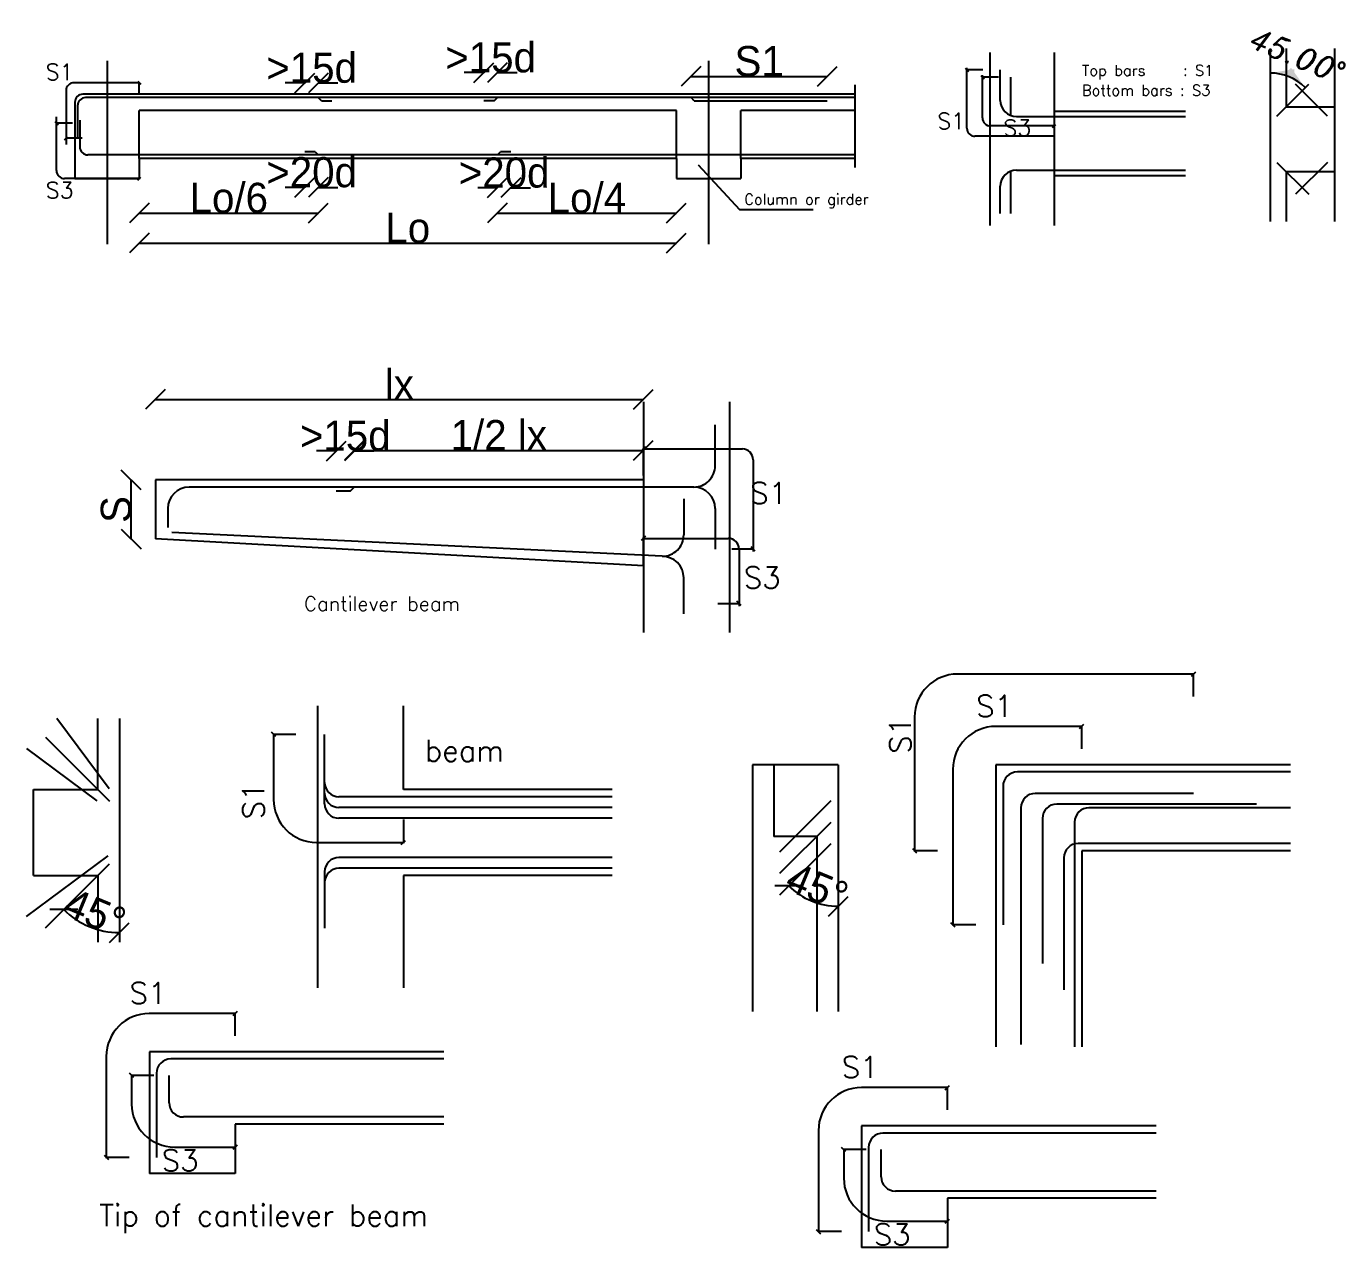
# Model space of a CAD drawing. Extents: x 166525 to 167198, y 178739 to 179747.
# Drawn here: x 166625.3 to 166636.24, y 179611.76 to 179621.9 of the extents above; entities that cross this region are included whole.
import ezdxf

# ---------------------------------------------------------------- set-up
doc = ezdxf.new("R2010")
doc.units = 0
doc.header["$MEASUREMENT"] = 0
doc.linetypes.add('AUSGEZOGEN', pattern=[0])
doc.linetypes.add('HIDDEN', pattern=[9.525, 6.35, -3.175])
doc.layers.get('0').update_dxf_attribs({"linetype": 'CONTINUOUS'})
doc.layers.get('DEFPOINTS').update_dxf_attribs({"linetype": 'CONTINUOUS'})
for name, color, linetype in [('1', 7, 'CONTINUOUS'), ('CL', 7, 'AUSGEZOGEN'), ('Steel', 2, 'CONTINUOUS'), ('TEXT', 7, 'CONTINUOUS')]:
    doc.layers.add(name, color=color, linetype=linetype)
doc.styles.add('ITALICC', font='italicc')
doc.styles.add('ROMANS', font='romans.shx')
doc.dimstyles.new('1', dxfattribs={"dimtxt": 0.18, "dimasz": 0, "dimexe": 0, "dimexo": 0, "dimgap": 0.1, "dimtad": 1, "dimlfac": 0.5, "dimzin": 0, "dimdsep": 46, "dimtxsty": 'ITALICC', "dimtsz": 0.1, "dimcen": 0, "dimse1": 1, "dimse2": 1, "dimclrd": 256, "dimclre": 256, "dimclrt": 6, "dimadec": 0, "dimazin": 0, "dimtfac": 5, "dimtix": 1, "dimtofl": 0, "dimtmove": 2, "dimatfit": 3, "dimfxl": 1, "dimtolj": 1, "dimtzin": 0, "dimarcsym": 0})
doc.dimstyles.new('mais 1-100 plan', dxfattribs={"dimtxt": 0.25, "dimasz": 0.1635, "dimexe": 0.18, "dimexo": 0.0625, "dimgap": 0, "dimtad": 1, "dimzin": 0, "dimdsep": 46, "dimtxsty": 'Standard', "dimblk": 'OBLIQUE', "dimcen": 0, "dimse1": 1, "dimse2": 1, "dimclrd": 8, "dimclrt": 4, "dimadec": 0, "dimazin": 0, "dimtfac": 1, "dimtix": 1, "dimtofl": 0, "dimtmove": 0, "dimatfit": 3, "dimldrblk": 'OBLIQUE', "dimfxl": 0.18, "dimtolj": 1, "dimtzin": 0, "dimarcsym": 0})

# ---------------------------------------------------------------- blocks, each defined once
blk = doc.blocks.new('_OBLIQUE')
at = {"color": 0, "linetype": 'ByBlock'}
blk.add_line((-0.5, -0.5), (0.5, 0.5), dxfattribs=at)
blk = doc.blocks.new('*D79')
at = {"color": 8, "linetype": 'Continuous', "lineweight": -2, "transparency": 16777216}
blk.add_line((166626.375, 179618.803), (166630.424, 179618.803), dxfattribs=at)
at = {"layer": 'DEFPOINTS', "color": 0, "linetype": 'Continuous', "transparency": 16777216}
for p in [(166630.424, 179618.803), (166630.424, 179618.17), (166626.375, 179618.135)]:
    blk.add_point(p, dxfattribs=at)
at = {"color": 8, "linetype": 'Continuous', "lineweight": -2, "transparency": 16777216, "xscale": 0.1635000000000001, "yscale": 0.1635000000000001, "zscale": 0.1635000000000001, "rotation": 180}
blk.add_blockref('_OBLIQUE', (166626.375, 179618.803), dxfattribs=at)
at = {"color": 8, "linetype": 'Continuous', "lineweight": -2, "transparency": 16777216, "xscale": 0.1635000000000001, "yscale": 0.1635000000000001, "zscale": 0.1635000000000001}
blk.add_blockref('_OBLIQUE', (166630.424, 179618.803), dxfattribs=at)
at = {"color": 4, "linetype": 'Continuous', "transparency": 16777216, "insert": (166628.399, 179618.928), "char_height": 0.25, "attachment_point": 5}
blk.add_mtext('\\A1;{lx}', dxfattribs=at)
blk = doc.blocks.new('*D82')
at = {"color": 8, "linetype": 'Continuous', "lineweight": -2, "transparency": 16777216}
blk.add_line((166626.242, 179620.1), (166630.697, 179620.1), dxfattribs=at)
at = {"layer": 'DEFPOINTS', "color": 0, "linetype": 'Continuous', "transparency": 16777216}
for p in [(166626.242, 179620.681), (166630.697, 179620.65), (166630.697, 179620.1)]:
    blk.add_point(p, dxfattribs=at)
at = {"color": 8, "linetype": 'Continuous', "lineweight": -2, "transparency": 16777216, "xscale": 0.1635000000000001, "yscale": 0.1635000000000001, "zscale": 0.1635000000000001, "rotation": 180}
blk.add_blockref('_OBLIQUE', (166626.242, 179620.1), dxfattribs=at)
at = {"color": 8, "linetype": 'Continuous', "lineweight": -2, "transparency": 16777216, "xscale": 0.1635000000000001, "yscale": 0.1635000000000001, "zscale": 0.1635000000000001}
blk.add_blockref('_OBLIQUE', (166630.697, 179620.1), dxfattribs=at)
at = {"color": 4, "linetype": 'Continuous', "transparency": 16777216, "insert": (166628.469, 179620.225), "char_height": 0.25, "attachment_point": 5}
blk.add_mtext('\\A1;{Lo}', dxfattribs=at)
blk = doc.blocks.new('*D83')
at = {"color": 8, "linetype": 'Continuous', "lineweight": -2, "transparency": 16777216}
blk.add_line((166629.212, 179620.349), (166630.697, 179620.349), dxfattribs=at)
at = {"layer": 'DEFPOINTS', "color": 0, "linetype": 'Continuous', "transparency": 16777216}
for p in [(166629.212, 179620.711), (166630.697, 179620.642), (166630.697, 179620.349)]:
    blk.add_point(p, dxfattribs=at)
at = {"color": 8, "linetype": 'Continuous', "lineweight": -2, "transparency": 16777216, "xscale": 0.1635000000000001, "yscale": 0.1635000000000001, "zscale": 0.1635000000000001, "rotation": 180}
blk.add_blockref('_OBLIQUE', (166629.212, 179620.349), dxfattribs=at)
at = {"color": 8, "linetype": 'Continuous', "lineweight": -2, "transparency": 16777216, "xscale": 0.1635000000000001, "yscale": 0.1635000000000001, "zscale": 0.1635000000000001}
blk.add_blockref('_OBLIQUE', (166630.697, 179620.349), dxfattribs=at)
at = {"color": 4, "linetype": 'Continuous', "transparency": 16777216, "insert": (166629.955, 179620.474), "char_height": 0.25, "attachment_point": 5}
blk.add_mtext('\\A1;{Lo/4}', dxfattribs=at)
blk = doc.blocks.new('*D84')
at = {"color": 8, "linetype": 'Continuous', "lineweight": -2, "transparency": 16777216}
for p, q in [((166629.212, 179620.559), (166629.049, 179620.559)), ((166629.324, 179620.559), (166629.488, 179620.559))]:
    blk.add_line(p, q, dxfattribs=at)
at = {"layer": 'DEFPOINTS', "color": 0, "linetype": 'Continuous', "transparency": 16777216}
for p in [(166629.212, 179620.711), (166629.324, 179620.716), (166629.324, 179620.559)]:
    blk.add_point(p, dxfattribs=at)
at = {"color": 8, "linetype": 'Continuous', "lineweight": -2, "transparency": 16777216, "xscale": 0.1635000000000001, "yscale": 0.1635000000000001, "zscale": 0.1635000000000001}
blk.add_blockref('_OBLIQUE', (166629.212, 179620.559), dxfattribs=at)
at = {"color": 8, "linetype": 'Continuous', "lineweight": -2, "transparency": 16777216, "xscale": 0.1635000000000001, "yscale": 0.1635000000000001, "zscale": 0.1635000000000001, "rotation": 180}
blk.add_blockref('_OBLIQUE', (166629.324, 179620.559), dxfattribs=at)
at = {"color": 4, "linetype": 'Continuous', "transparency": 16777216, "insert": (166629.268, 179620.684), "char_height": 0.25, "attachment_point": 5}
blk.add_mtext('\\A1;{>20d}', dxfattribs=at)
blk = doc.blocks.new('*D85')
at = {"color": 8, "linetype": 'Continuous', "lineweight": -2, "transparency": 16777216}
for p, q in [((166629.1, 179621.515), (166628.937, 179621.515)), ((166629.212, 179621.515), (166629.376, 179621.515))]:
    blk.add_line(p, q, dxfattribs=at)
at = {"layer": 'DEFPOINTS', "color": 0, "linetype": 'Continuous', "transparency": 16777216}
for p in [(166629.212, 179621.515), (166629.1, 179621.383), (166629.212, 179621.409)]:
    blk.add_point(p, dxfattribs=at)
at = {"color": 8, "linetype": 'Continuous', "lineweight": -2, "transparency": 16777216, "xscale": 0.1635000000000001, "yscale": 0.1635000000000001, "zscale": 0.1635000000000001}
blk.add_blockref('_OBLIQUE', (166629.1, 179621.515), dxfattribs=at)
at = {"color": 8, "linetype": 'Continuous', "lineweight": -2, "transparency": 16777216, "xscale": 0.1635000000000001, "yscale": 0.1635000000000001, "zscale": 0.1635000000000001, "rotation": 180}
blk.add_blockref('_OBLIQUE', (166629.212, 179621.515), dxfattribs=at)
at = {"color": 4, "linetype": 'Continuous', "transparency": 16777216, "insert": (166629.156, 179621.64), "char_height": 0.25, "attachment_point": 5}
blk.add_mtext('\\A1;{>15d}', dxfattribs=at)
blk = doc.blocks.new('*D142')
at = {"color": 8, "linetype": 'Continuous', "lineweight": -2, "transparency": 16777216}
blk.add_arc((166626.076, 179615.03), 0.652, 225, 270, dxfattribs=at)
at = {"layer": 'DEFPOINTS', "color": 0, "linetype": 'Continuous', "transparency": 16777216}
for p in [(166626.076, 179616.156), (166625.993, 179614.947), (166625.75, 179614.465), (166625.463, 179614.417), (166626.076, 179614.297)]:
    blk.add_point(p, dxfattribs=at)
at = {"color": 8, "linetype": 'Continuous', "lineweight": -2, "transparency": 16777216, "xscale": 0.1635000000000001, "yscale": 0.1635000000000001, "zscale": 0.1635000000000001}
for p, rotation in [((166625.615, 179614.569), 135.0000000001833), ((166626.076, 179614.378), 359.9999999995349)]:
    blk.add_blockref('_OBLIQUE', p, dxfattribs=dict(at, rotation=rotation))
at = {"color": 4, "linetype": 'Continuous', "transparency": 16777216, "insert": (166625.874, 179614.543), "char_height": 0.25, "attachment_point": 5, "rotation": 337.5}
blk.add_mtext('\\A1;45°', dxfattribs=at)
blk = doc.blocks.new('*D107')
at = {"color": 8, "linetype": 'Continuous', "lineweight": -2, "transparency": 16777216}
blk.add_line((166626.174, 179617.644), (166626.174, 179618.135), dxfattribs=at)
at = {"layer": 'DEFPOINTS', "color": 0, "linetype": 'Continuous', "transparency": 16777216}
for p in [(166626.174, 179618.135), (166626.375, 179618.135), (166626.375, 179617.644)]:
    blk.add_point(p, dxfattribs=at)
at = {"color": 8, "linetype": 'Continuous', "lineweight": -2, "transparency": 16777216, "xscale": 0.1635000000000001, "yscale": 0.1635000000000001, "zscale": 0.1635000000000001}
for p, rotation in [((166626.174, 179618.135), 90), ((166626.174, 179617.644), 270)]:
    blk.add_blockref('_OBLIQUE', p, dxfattribs=dict(at, rotation=rotation))
at = {"color": 4, "linetype": 'Continuous', "transparency": 16777216, "insert": (166626.049, 179617.889), "char_height": 0.25, "attachment_point": 5, "rotation": 90}
blk.add_mtext('\\A1;{S}', dxfattribs=at)
blk = doc.blocks.new('*D108')
at = {"color": 8, "linetype": 'Continuous', "lineweight": -2, "transparency": 16777216}
for p, q in [((166627.615, 179620.562), (166627.451, 179620.562)), ((166627.727, 179620.562), (166627.89, 179620.562))]:
    blk.add_line(p, q, dxfattribs=at)
at = {"layer": 'DEFPOINTS', "color": 0, "linetype": 'Continuous', "transparency": 16777216}
for p in [(166627.615, 179620.765), (166627.727, 179620.739), (166627.727, 179620.562)]:
    blk.add_point(p, dxfattribs=at)
at = {"color": 8, "linetype": 'Continuous', "lineweight": -2, "transparency": 16777216, "xscale": 0.1635000000000001, "yscale": 0.1635000000000001, "zscale": 0.1635000000000001}
blk.add_blockref('_OBLIQUE', (166627.615, 179620.562), dxfattribs=at)
at = {"color": 8, "linetype": 'Continuous', "lineweight": -2, "transparency": 16777216, "xscale": 0.1635000000000001, "yscale": 0.1635000000000001, "zscale": 0.1635000000000001, "rotation": 180}
blk.add_blockref('_OBLIQUE', (166627.727, 179620.562), dxfattribs=at)
at = {"color": 4, "linetype": 'Continuous', "transparency": 16777216, "insert": (166627.671, 179620.687), "char_height": 0.25, "attachment_point": 5}
blk.add_mtext('\\A1;{>20d}', dxfattribs=at)
blk = doc.blocks.new('*D109')
at = {"color": 8, "linetype": 'Continuous', "lineweight": -2, "transparency": 16777216}
for p, q in [((166627.615, 179621.429), (166627.451, 179621.429)), ((166627.727, 179621.429), (166627.89, 179621.429))]:
    blk.add_line(p, q, dxfattribs=at)
at = {"layer": 'DEFPOINTS', "color": 0, "linetype": 'Continuous', "transparency": 16777216}
for p in [(166627.727, 179621.429), (166627.615, 179621.33), (166627.727, 179621.304)]:
    blk.add_point(p, dxfattribs=at)
at = {"color": 8, "linetype": 'Continuous', "lineweight": -2, "transparency": 16777216, "xscale": 0.1635000000000001, "yscale": 0.1635000000000001, "zscale": 0.1635000000000001}
blk.add_blockref('_OBLIQUE', (166627.615, 179621.429), dxfattribs=at)
at = {"color": 8, "linetype": 'Continuous', "lineweight": -2, "transparency": 16777216, "xscale": 0.1635000000000001, "yscale": 0.1635000000000001, "zscale": 0.1635000000000001, "rotation": 180}
blk.add_blockref('_OBLIQUE', (166627.727, 179621.429), dxfattribs=at)
at = {"color": 4, "linetype": 'Continuous', "transparency": 16777216, "insert": (166627.671, 179621.554), "char_height": 0.25, "attachment_point": 5}
blk.add_mtext('\\A1;{>15d}', dxfattribs=at)
blk = doc.blocks.new('*D110')
at = {"color": 8, "linetype": 'Continuous', "lineweight": -2, "transparency": 16777216}
blk.add_line((166626.242, 179620.349), (166627.727, 179620.349), dxfattribs=at)
at = {"layer": 'DEFPOINTS', "color": 0, "linetype": 'Continuous', "transparency": 16777216}
for p in [(166626.242, 179620.68), (166627.727, 179620.711), (166627.727, 179620.349)]:
    blk.add_point(p, dxfattribs=at)
at = {"color": 8, "linetype": 'Continuous', "lineweight": -2, "transparency": 16777216, "xscale": 0.1635000000000001, "yscale": 0.1635000000000001, "zscale": 0.1635000000000001, "rotation": 180}
blk.add_blockref('_OBLIQUE', (166626.242, 179620.349), dxfattribs=at)
at = {"color": 8, "linetype": 'Continuous', "lineweight": -2, "transparency": 16777216, "xscale": 0.1635000000000001, "yscale": 0.1635000000000001, "zscale": 0.1635000000000001}
blk.add_blockref('_OBLIQUE', (166627.727, 179620.349), dxfattribs=at)
at = {"color": 4, "linetype": 'Continuous', "transparency": 16777216, "insert": (166626.984, 179620.474), "char_height": 0.25, "attachment_point": 5}
blk.add_mtext('\\A1;{Lo/6}', dxfattribs=at)
blk = doc.blocks.new('*D115')
at = {"color": 8, "linetype": 'Continuous', "lineweight": -2, "transparency": 16777216}
blk.add_arc((166632.04, 179615.176), 0.58, 225, 270, dxfattribs=at)
at = {"layer": 'DEFPOINTS', "color": 0, "linetype": 'Continuous', "transparency": 16777216}
for p in [(166632.04, 179615.77), (166631.978, 179615.114), (166631.554, 179614.69), (166631.89, 179614.616), (166632.04, 179613.724)]:
    blk.add_point(p, dxfattribs=at)
at = {"color": 8, "linetype": 'Continuous', "lineweight": -2, "transparency": 16777216, "xscale": 0.1635000000000001, "yscale": 0.1635000000000001, "zscale": 0.1635000000000001}
for p, rotation in [((166631.63, 179614.766), 134.9999999984782), ((166632.04, 179614.596), 359.9999999999922)]:
    blk.add_blockref('_OBLIQUE', p, dxfattribs=dict(at, rotation=rotation))
at = {"color": 4, "linetype": 'Continuous', "transparency": 16777216, "insert": (166631.866, 179614.756), "char_height": 0.25, "attachment_point": 5, "rotation": 337.5}
blk.add_mtext('\\A1;45°', dxfattribs=at)
blk = doc.blocks.new('*D131')
at = {"color": 8, "linetype": 'Continuous', "lineweight": -2, "transparency": 16777216}
blk.add_line((166628.025, 179618.38), (166630.424, 179618.38), dxfattribs=at)
at = {"layer": 'DEFPOINTS', "color": 0, "linetype": 'Continuous', "transparency": 16777216}
for p in [(166630.424, 179618.762), (166630.424, 179618.38), (166628.025, 179618.204)]:
    blk.add_point(p, dxfattribs=at)
at = {"color": 8, "linetype": 'Continuous', "lineweight": -2, "transparency": 16777216, "xscale": 0.1635000000000001, "yscale": 0.1635000000000001, "zscale": 0.1635000000000001, "rotation": 180}
blk.add_blockref('_OBLIQUE', (166628.025, 179618.38), dxfattribs=at)
at = {"color": 8, "linetype": 'Continuous', "lineweight": -2, "transparency": 16777216, "xscale": 0.1635000000000001, "yscale": 0.1635000000000001, "zscale": 0.1635000000000001}
blk.add_blockref('_OBLIQUE', (166630.424, 179618.38), dxfattribs=at)
at = {"color": 4, "linetype": 'Continuous', "transparency": 16777216, "insert": (166629.224, 179618.505), "char_height": 0.25, "attachment_point": 5}
blk.add_mtext('\\A1;{1/2 lx}', dxfattribs=at)
blk = doc.blocks.new('*D132')
at = {"color": 8, "linetype": 'Continuous', "lineweight": -2, "transparency": 16777216}
for p, q in [((166627.875, 179618.375), (166627.712, 179618.375)), ((166628.025, 179618.375), (166628.188, 179618.375))]:
    blk.add_line(p, q, dxfattribs=at)
at = {"layer": 'DEFPOINTS', "color": 0, "linetype": 'Continuous', "transparency": 16777216}
for p in [(166628.025, 179618.375), (166627.875, 179618.199), (166628.025, 179618.234)]:
    blk.add_point(p, dxfattribs=at)
at = {"color": 8, "linetype": 'Continuous', "lineweight": -2, "transparency": 16777216, "xscale": 0.1635000000000001, "yscale": 0.1635000000000001, "zscale": 0.1635000000000001}
blk.add_blockref('_OBLIQUE', (166627.875, 179618.375), dxfattribs=at)
at = {"color": 8, "linetype": 'Continuous', "lineweight": -2, "transparency": 16777216, "xscale": 0.1635000000000001, "yscale": 0.1635000000000001, "zscale": 0.1635000000000001, "rotation": 180}
blk.add_blockref('_OBLIQUE', (166628.025, 179618.375), dxfattribs=at)
at = {"color": 4, "linetype": 'Continuous', "transparency": 16777216, "insert": (166627.95, 179618.5), "char_height": 0.25, "attachment_point": 5}
blk.add_mtext('\\A1;{>15d}', dxfattribs=at)
blk = doc.blocks.new('*D138')
at = {"color": 8, "linetype": 'Continuous', "lineweight": -2, "transparency": 16777216}
blk.add_line((166630.818, 179621.484), (166631.949, 179621.484), dxfattribs=at)
at = {"layer": 'DEFPOINTS', "color": 0, "linetype": 'Continuous', "transparency": 16777216}
for p in [(166631.949, 179621.484), (166630.818, 179621.352), (166631.949, 179621.365)]:
    blk.add_point(p, dxfattribs=at)
at = {"color": 8, "linetype": 'Continuous', "lineweight": -2, "transparency": 16777216, "xscale": 0.1635000000000001, "yscale": 0.1635000000000001, "zscale": 0.1635000000000001, "rotation": 180}
blk.add_blockref('_OBLIQUE', (166630.818, 179621.484), dxfattribs=at)
at = {"color": 8, "linetype": 'Continuous', "lineweight": -2, "transparency": 16777216, "xscale": 0.1635000000000001, "yscale": 0.1635000000000001, "zscale": 0.1635000000000001}
blk.add_blockref('_OBLIQUE', (166631.949, 179621.484), dxfattribs=at)
at = {"color": 4, "linetype": 'Continuous', "transparency": 16777216, "insert": (166631.384, 179621.609), "char_height": 0.25, "attachment_point": 5}
blk.add_mtext('\\A1;{S1}', dxfattribs=at)
blk = doc.blocks.new('*D139')
at = {"layer": '1', "lineweight": -2, "ltscale": 10, "transparency": 16777216}
blk.add_arc((166635.623, 179621.099), 0.412, 45, 90, dxfattribs=at)
at = {"layer": '1', "ltscale": 10, "transparency": 16777216}
for points in [[(166635.823, 179621.477), (166635.823, 179621.544), (166635.623, 179621.511)], [(166635.796, 179621.555), (166635.749, 179621.508), (166635.914, 179621.39)]]:
    blk.add_solid(points, dxfattribs=at)
at = {"layer": 'DEFPOINTS', "color": 0, "ltscale": 10, "transparency": 16777216}
for p in [(166635.623, 179621.715), (166635.829, 179621.456), (166635.944, 179621.42), (166635.679, 179621.155), (166635.623, 179620.28)]:
    blk.add_point(p, dxfattribs=at)
at = {"layer": '1', "color": 6, "ltscale": 10, "transparency": 16777216, "insert": (166635.853, 179621.655), "char_height": 0.18, "attachment_point": 5, "rotation": 337.5, "style": 'ITALICC'}
blk.add_mtext('\\A1;45.00°', dxfattribs=at)

msp = doc.modelspace()

# ---------------------------------------------------------------- linework, layer by layer
at = {"color": 9, "linetype": 'ByBlock', "ltscale": 10}
for p, q in [((166633.24038, 179621.53831), (166633.10309, 179621.53831)), ((166633.10755, 179621.05299), (166633.10755, 179621.55445)), ((166633.10755, 179621.53831), (166633.10755, 179621.55339)), ((166626.24159, 179621.4313), (166625.70058, 179621.4313)), ((166626.24159, 179621.33543), (166626.24159, 179621.43576)), ((166633.3691, 179621.47711), (166633.23181, 179621.47711)), ((166633.23627, 179621.13867), (166633.23627, 179621.49325)), ((166633.23627, 179621.47711), (166633.23627, 179621.49219)), ((166625.63374, 179621.36447), (166625.63374, 179620.9715)), ((166625.55463, 179621.09469), (166625.55463, 179621.14816)), ((166633.83129, 179621.16771), (166633.83129, 179621.06738)), ((166625.68746, 179621.09469), (166625.55017, 179621.09469)), ((166625.55463, 179620.70172), (166625.55463, 179621.09469)), ((166633.83129, 179621.07184), (166633.3031, 179621.07184)), ((166625.76657, 179620.9715), (166625.62929, 179620.9715)), ((166625.63374, 179620.9715), (166625.63374, 179620.91803)), ((166633.83129, 179620.98615), (166633.17438, 179620.98615)), ((166626.24159, 179620.73076), (166626.24159, 179620.63043)), ((166626.24159, 179620.63488), (166625.62146, 179620.63488)), ((166630.42358, 179618.26332), (166630.42358, 179618.3971)), ((166630.42358, 179618.39115), (166631.2451, 179618.39115)), ((166631.33422, 179618.30204), (166631.33422, 179617.54043)), ((166630.42358, 179617.52171), (166630.42358, 179617.65548)), ((166630.42358, 179617.64954), (166631.12783, 179617.64954)), ((166631.15711, 179617.56195), (166631.34016, 179617.56195)), ((166631.21694, 179617.56043), (166631.21694, 179617.08765)), ((166631.33422, 179617.56195), (166631.33422, 179617.54185)), ((166631.03984, 179617.10918), (166631.22288, 179617.10918)), ((166631.21694, 179617.10918), (166631.21694, 179617.08907)), ((166634.98845, 179616.52287), (166633.02902, 179616.52287)), ((166634.98845, 179616.33815), (166634.98845, 179616.52881)), ((166632.67256, 179616.16641), (166632.67256, 179615.05744)), ((166634.06042, 179616.08867), (166633.34681, 179616.08867)), ((166634.06042, 179615.90395), (166634.06042, 179616.09461)), ((166627.54085, 179616.02241), (166627.35019, 179616.02241)), ((166627.35613, 179616.02241), (166627.35613, 179615.48165)), ((166632.99035, 179615.73221), (166632.99035, 179614.44296)), ((166628.4321, 179615.3151), (166628.4321, 179615.11926)), ((166627.71258, 179615.1252), (166628.4321, 179615.1252)), ((166632.86246, 179615.05744), (166632.66662, 179615.05744)), ((166633.18025, 179614.44296), (166632.98441, 179614.44296)), ((166627.03807, 179613.70625), (166626.32446, 179613.70625)), ((166627.03807, 179613.52153), (166627.03807, 179613.71219)), ((166625.96801, 179613.34979), (166625.96801, 179612.51153)), ((166626.36291, 179613.19268), (166626.17225, 179613.19268)), ((166626.17819, 179613.19268), (166626.17819, 179612.95432)), ((166632.94583, 179613.09102), (166632.23221, 179613.09102)), ((166632.94583, 179612.9063), (166632.94583, 179613.09696)), ((166627.03807, 179612.78776), (166627.03807, 179612.59192)), ((166631.87576, 179612.73456), (166631.87576, 179611.8963)), ((166626.53465, 179612.59786), (166627.03807, 179612.59786)), ((166632.27066, 179612.57745), (166632.08, 179612.57745)), ((166632.08594, 179612.57745), (166632.08594, 179612.33909)), ((166626.15791, 179612.51153), (166625.96207, 179612.51153)), ((166632.94583, 179612.17253), (166632.94583, 179611.9767)), ((166632.4424, 179611.98264), (166632.94583, 179611.98264)), ((166632.06566, 179611.8963), (166631.86982, 179611.8963))]:
    msp.add_line(p, q, dxfattribs=at)
for centre, radius, start, end in [((166625.70058, 179621.36447), 0.06684, 90, 180), ((166633.3031, 179621.13867), 0.06684, 180, 270), ((166633.17438, 179621.05299), 0.06684, 180, 270), ((166625.62146, 179620.70172), 0.06684, 180, 270), ((166631.2451, 179618.30204), 0.08911, 0, 90), ((166631.12783, 179617.56043), 0.08911, 0, 90), ((166633.02902, 179616.16641), 0.35646, 90, 180), ((166633.34681, 179615.73221), 0.35646, 90, 180), ((166627.71258, 179615.48165), 0.35646, 180, 270), ((166626.32446, 179613.34979), 0.35646, 90, 180), ((166632.23221, 179612.73456), 0.35646, 90, 180), ((166626.53465, 179612.95432), 0.35646, 180, 270), ((166632.4424, 179612.33909), 0.35646, 180, 270)]:
    msp.add_arc(centre, radius, start, end, dxfattribs=at)
at = {"layer": '1', "ltscale": 10}
for p, q in [((166633.2966, 179621.68105), (166633.2966, 179620.24533)), ((166633.83129, 179621.68105), (166633.83129, 179620.24533)), ((166635.62278, 179621.71528), (166635.62278, 179620.27956)), ((166636.15746, 179621.71528), (166636.15746, 179620.27956)), ((166632.17633, 179621.33543), (166625.77374, 179621.33543)), ((166632.17633, 179621.4124), (166632.17633, 179620.72657)), ((166625.70691, 179621.26859), (166625.70691, 179620.63744)), ((166633.83129, 179621.2377), (166633.83129, 179621.07439)), ((166630.69729, 179620.80074), (166626.24159, 179620.80074)), ((166626.24159, 179620.80074), (166626.24159, 179620.63744)), ((166630.69729, 179620.80074), (166630.69729, 179620.63744)), ((166631.23197, 179620.80074), (166631.23197, 179620.63744)), ((166632.17633, 179620.80074), (166631.23197, 179620.80074)), ((166625.70691, 179620.63744), (166626.24159, 179620.63744)), ((166630.69729, 179620.63744), (166631.23197, 179620.63744)), ((166630.42358, 179618.78222), (166630.42358, 179616.86793)), ((166631.13649, 179618.78222), (166631.13649, 179616.86793)), ((166630.42358, 179618.17), (166630.42358, 179618.38774)), ((166626.37463, 179618.13474), (166626.37463, 179617.64419)), ((166630.42358, 179617.42839), (166630.42358, 179617.64613)), ((166627.71919, 179616.25995), (166627.71919, 179613.91901)), ((166626.07619, 179616.15575), (166626.07619, 179614.29675)), ((166631.32744, 179615.77035), (166631.32744, 179613.72357)), ((166632.04035, 179615.77035), (166631.32744, 179615.77035)), ((166632.04035, 179615.77035), (166632.04035, 179613.72357)), ((166635.79147, 179615.77035), (166633.34751, 179615.77035)), ((166633.34751, 179615.77035), (166633.34751, 179613.42941)), ((166628.76913, 179613.38793), (166626.32516, 179613.38793)), ((166626.32516, 179613.38793), (166626.32516, 179612.37797)), ((166632.23291, 179612.7727), (166632.23291, 179611.76274)), ((166634.67688, 179612.7727), (166632.23291, 179612.7727))]:
    msp.add_line(p, q, dxfattribs=at)
at = {"layer": '1', "linetype": 'HIDDEN', "ltscale": 60}
for p, q in [((166635.75645, 179621.71528), (166635.75645, 179621.22967)), ((166636.15746, 179621.22967), (166636.15746, 179620.69499)), ((166635.75645, 179620.69499), (166635.75645, 179620.27956)), ((166628.4321, 179615.56469), (166628.4321, 179616.25995)), ((166625.89796, 179615.56469), (166625.89796, 179616.15575)), ((166631.50566, 179615.77035), (166631.50566, 179615.17625)), ((166625.36328, 179615.56469), (166625.89796, 179615.56469)), ((166625.36328, 179614.85178), (166625.36328, 179615.56469)), ((166630.16315, 179615.56469), (166628.4321, 179615.56469)), ((166631.86212, 179615.17625), (166631.50566, 179615.17625)), ((166631.86212, 179615.17625), (166631.86212, 179613.72357)), ((166635.79147, 179615.05744), (166634.06042, 179615.05744)), ((166634.06042, 179615.05744), (166634.06042, 179613.42941)), ((166625.36328, 179614.85178), (166625.89796, 179614.85178)), ((166625.89796, 179614.85178), (166625.89796, 179614.29675)), ((166630.16315, 179614.85178), (166628.4321, 179614.85178)), ((166628.4321, 179614.85178), (166628.4321, 179613.91901))]:
    msp.add_line(p, q, dxfattribs=at)
at = {"layer": '1', "linetype": 'HIDDEN', "ltscale": 70}
for p, q in [((166635.75383, 179621.22967), (166636.15746, 179621.22967)), ((166633.83129, 179621.19544), (166634.91989, 179621.19544)), ((166633.83129, 179620.66075), (166634.91989, 179620.66075)), ((166635.75383, 179620.69499), (166636.15746, 179620.69499))]:
    msp.add_line(p, q, dxfattribs=at)
at = {"layer": '1', "linetype": 'HIDDEN', "ltscale": 50}
for p, q in [((166630.69729, 179621.20176), (166626.24159, 179621.20176)), ((166626.24159, 179620.80074), (166626.24159, 179621.20176)), ((166630.69729, 179620.80074), (166630.69729, 179621.20176)), ((166631.23197, 179620.80074), (166631.23197, 179621.20176)), ((166632.17633, 179621.20176), (166631.23197, 179621.20176))]:
    msp.add_line(p, q, dxfattribs=at)
at = {"layer": '1', "linetype": 'Continuous', "ltscale": 70}
for p, q in [((166630.42358, 179618.13474), (166626.37463, 179618.13474)), ((166630.42358, 179617.42183), (166626.37463, 179617.64419))]:
    msp.add_line(p, q, dxfattribs=at)
at = {"layer": '1', "linetype": 'Continuous', "ltscale": 60}
for p, q in [((166628.76913, 179612.78776), (166627.03807, 179612.78776)), ((166627.03807, 179612.78776), (166627.03807, 179612.37797)), ((166627.03807, 179612.37797), (166626.32516, 179612.37797)), ((166634.67688, 179612.17253), (166632.94583, 179612.17253)), ((166632.94583, 179612.17253), (166632.94583, 179611.76274)), ((166632.94583, 179611.76274), (166632.23291, 179611.76274))]:
    msp.add_line(p, q, dxfattribs=at)
at = {"layer": '1', "ltscale": 10}
msp.add_arc((166625.77374, 179621.26859), 0.06684, 90, 180, dxfattribs=at)
at = {"layer": 'CL', "ltscale": 50}
for p, q in [((166625.97425, 179621.61261), (166625.97425, 179620.09244)), ((166630.96463, 179621.61261), (166630.96463, 179620.09244))]:
    msp.add_line(p, q, dxfattribs=at)
at = {"layer": 'DEFPOINTS', "color": 0, "linetype": 'ByBlock', "ltscale": 10}
for p in [(166633.10755, 179621.53831), (166633.23627, 179621.47711), (166633.27715, 179621.47711), (166626.24159, 179621.33543), (166633.83129, 179621.16771), (166625.55463, 179621.09469), (166625.68746, 179621.09469), (166625.63374, 179620.9715), (166625.76657, 179620.9715), (166626.24159, 179620.73076), (166630.42358, 179618.26332), (166630.42358, 179617.52171), (166631.2797, 179617.56195), (166631.33422, 179617.56195), (166631.16243, 179617.10918), (166631.21694, 179617.10918), (166634.06042, 179615.77035), (166628.4321, 179615.1252), (166632.67256, 179615.05744), (166632.99035, 179614.44296), (166627.03807, 179612.59786), (166625.96801, 179612.51153), (166632.94583, 179611.98264), (166631.87576, 179611.8963)]:
    msp.add_point(p, dxfattribs=at)
at = {"layer": 'Steel', "linetype": 'Continuous', "ltscale": 70}
for p, q in [((166633.38437, 179621.28455), (166633.38437, 179621.53831)), ((166633.47138, 179621.15929), (166633.47138, 179621.47711)), ((166633.51804, 179621.15088), (166634.91989, 179621.15088)), ((166633.47138, 179620.34674), (166633.47138, 179620.6969)), ((166633.51804, 179620.70531), (166634.91989, 179620.70531)), ((166633.38437, 179620.34674), (166633.38437, 179620.57164)), ((166630.84125, 179618.07533), (166626.6564, 179618.07533)), ((166626.47817, 179617.8971), (166626.47817, 179617.74058)), ((166631.01948, 179617.8971), (166631.01948, 179617.55876)), ((166630.57981, 179617.50043), (166626.51132, 179617.69687)), ((166630.75804, 179617.02233), (166630.75804, 179617.3222))]:
    msp.add_line(p, q, dxfattribs=at)
at = {"layer": 'Steel', "ltscale": 10}
for p, q in [((166635.67871, 179621.15455), (166635.94398, 179621.41982)), ((166636.09891, 179621.15455), (166635.83364, 179621.41982)), ((166625.72918, 179621.24016), (166625.72918, 179620.9715)), ((166632.17633, 179621.30699), (166625.79602, 179621.30699)), ((166627.75282, 179621.281), (166627.72682, 179621.30699)), ((166627.75282, 179621.281), (166627.83869, 179621.281)), ((166629.18606, 179621.281), (166629.10019, 179621.281)), ((166629.18606, 179621.281), (166629.21206, 179621.30699)), ((166630.84449, 179621.281), (166630.81849, 179621.30699)), ((166630.84449, 179621.281), (166631.94894, 179621.281)), ((166625.7483, 179621.12001), (166625.7483, 179620.8988)), ((166629.18606, 179620.83197), (166625.81513, 179620.83197)), ((166627.70083, 179620.85796), (166627.61496, 179620.85796)), ((166627.70083, 179620.85796), (166627.72682, 179620.83197)), ((166632.17633, 179620.83197), (166629.18606, 179620.83197)), ((166629.21206, 179620.83197), (166629.23805, 179620.85796)), ((166629.32444, 179620.85796), (166629.23805, 179620.85796)), ((166635.67871, 179620.77011), (166635.94398, 179620.50484)), ((166636.09891, 179620.77011), (166635.83364, 179620.50484)), ((166627.98999, 179618.04067), (166627.8755, 179618.04067)), ((166627.98999, 179618.04067), (166628.02465, 179618.07533)), ((166625.55677, 179616.15793), (166625.9908, 179615.57454)), ((166625.46328, 179615.99937), (166625.99314, 179615.46952)), ((166627.7786, 179615.44587), (166627.7786, 179616.02241)), ((166625.30472, 179615.90588), (166625.88811, 179615.47185)), ((166635.79147, 179615.71094), (166633.52574, 179615.71094)), ((166633.40692, 179615.59212), (166633.40692, 179614.44296)), ((166634.98845, 179615.53271), (166633.67426, 179615.53271)), ((166630.16315, 179615.50528), (166627.89742, 179615.50528)), ((166630.16315, 179615.41616), (166627.89742, 179615.41616)), ((166631.97838, 179615.47074), (166631.55359, 179615.04596)), ((166633.55544, 179615.41389), (166633.55544, 179613.44856)), ((166635.51075, 179615.4436), (166633.85249, 179615.4436)), ((166635.79147, 179615.41389), (166634.11983, 179615.41389)), ((166630.16315, 179615.32705), (166627.89742, 179615.32705)), ((166633.73367, 179615.32478), (166633.73367, 179614.12204)), ((166631.97838, 179615.29251), (166631.55359, 179614.86773)), ((166634.00101, 179615.29507), (166634.00101, 179613.42941)), ((166631.97838, 179615.11428), (166631.55359, 179614.6895)), ((166635.79147, 179615.11685), (166634.03071, 179615.11685)), ((166625.30472, 179614.51058), (166625.98198, 179615.01445)), ((166630.16315, 179615.0003), (166627.89742, 179615.0003)), ((166633.9119, 179614.99803), (166633.9119, 179613.90141)), ((166625.46328, 179614.4171), (166625.99314, 179614.94695)), ((166627.7786, 179614.88148), (166627.7786, 179614.41521)), ((166630.16315, 179614.91119), (166627.89742, 179614.91119)), ((166628.76913, 179613.32852), (166626.50339, 179613.32852)), ((166626.38457, 179613.2097), (166626.38457, 179612.51153)), ((166626.48837, 179612.96599), (166626.48837, 179613.19268)), ((166628.76913, 179612.84717), (166626.60719, 179612.84717)), ((166634.67688, 179612.71329), (166632.41114, 179612.71329)), ((166632.29232, 179612.59447), (166632.29232, 179611.8963)), ((166632.39612, 179612.35076), (166632.39612, 179612.57745)), ((166634.67688, 179612.23194), (166632.51494, 179612.23194))]:
    msp.add_line(p, q, dxfattribs=at)
at = {"layer": 'Steel', "linetype": 'HIDDEN', "ltscale": 70}
for p, q in [((166631.01948, 179618.25356), (166631.01948, 179618.5919)), ((166630.75804, 179617.97853), (166630.75804, 179617.67866))]:
    msp.add_line(p, q, dxfattribs=at)
at = {"layer": 'Steel', "ltscale": 10}
for centre, radius, start, end in [((166625.79602, 179621.24016), 0.06684, 90, 180), ((166625.81513, 179620.8988), 0.06684, 180, 270), ((166633.52574, 179615.59212), 0.11882, 90, 180), ((166627.89742, 179615.6241), 0.11882, 180, 270), ((166627.89742, 179615.53498), 0.11882, 180, 270), ((166633.67426, 179615.41389), 0.11882, 90, 180), ((166627.89742, 179615.44587), 0.11882, 180, 270), ((166633.85249, 179615.32478), 0.11882, 90, 180), ((166634.11983, 179615.29507), 0.11882, 90, 180), ((166634.03071, 179614.99803), 0.11882, 90, 180), ((166627.89742, 179614.88148), 0.11882, 90, 180), ((166627.89742, 179614.79237), 0.11882, 90, 180), ((166627.89742, 179614.79237), 0.11882, 90, 180), ((166626.50339, 179613.2097), 0.11882, 90, 180), ((166626.60719, 179612.96599), 0.11882, 180, 270), ((166632.41114, 179612.59447), 0.11882, 90, 180), ((166632.51494, 179612.35076), 0.11882, 180, 270)]:
    msp.add_arc(centre, radius, start, end, dxfattribs=at)
at = {"layer": 'Steel', "linetype": 'Continuous', "ltscale": 70}
for centre, radius, start, end in [((166633.51804, 179621.28455), 0.13367, 180, 270), ((166633.51804, 179620.57164), 0.13367, 90, 180), ((166626.6564, 179617.8971), 0.17823, 90, 180), ((166630.84125, 179617.8971), 0.17823, 0, 90), ((166630.57981, 179617.3222), 0.17823, 0, 90)]:
    msp.add_arc(centre, radius, start, end, dxfattribs=at)
at = {"layer": 'Steel', "linetype": 'HIDDEN', "ltscale": 70}
for centre in [(166630.84125, 179618.25356), (166630.57981, 179617.67866)]:
    msp.add_arc(centre, 0.17823, 270, 0, dxfattribs=at)
at = {"layer": 'TEXT', "color": 9, "ltscale": 10}
for p, q in [((166630.8776, 179620.75084), (166631.22112, 179620.37927)), ((166631.22112, 179620.37927), (166631.83182, 179620.37927))]:
    msp.add_line(p, q, dxfattribs=at)

# ---------------------------------------------------------------- block references
at = {"color": 9, "linetype": 'ByBlock', "ltscale": 10}
for p, xscale, yscale, zscale, rotation in [((166633.10755, 179621.53831), 0.02673419885104522, 0.02673419885104522, 0.02673419885104522, 270), ((166626.24159, 179621.4313), -0.02673419885104522, 0.02673419885104522, 0.0267341988597088, 180), ((166633.23627, 179621.47711), 0.02673419885104522, 0.02673419885104522, 0.02673419885104522, 270), ((166625.55463, 179621.09469), 0.02673419885104522, 0.02673419885104522, 0.02673419885104522, 270), ((166625.63374, 179620.9715), -0.02673419885104522, 0.02673419885104522, 0.0267341988597088, 270), ((166630.42358, 179618.39115), 0.03564559848746285, 0.03564559848746285, 0.03564559848746285, 180), ((166630.42358, 179617.64954), 0.03564559848746285, 0.03564559848746285, 0.03564559848746285, 180), ((166631.33422, 179617.56195), 0.03564559848746285, 0.03564559848746285, 0.03564559848746285, 90), ((166631.21694, 179617.10918), 0.03564559848746285, 0.03564559848746285, 0.03564559848746285, 90), ((166627.35613, 179616.02241), 0.03564559848746285, 0.03564559848746285, 0.03564559848746285, 90), ((166632.67256, 179615.05744), 0.03564559848746285, 0.03564559848746285, 0.03564559848746285, 270), ((166632.99035, 179614.44296), 0.03564559848746285, 0.03564559848746285, 0.03564559848746285, 270), ((166626.17819, 179613.19268), 0.03564559848746285, 0.03564559848746285, 0.03564559848746285, 90), ((166632.08594, 179612.57745), 0.03564559848746285, 0.03564559848746285, 0.03564559848746285, 90), ((166625.96801, 179612.51153), 0.03564559848746285, 0.03564559848746285, 0.03564559848746285, 270), ((166631.87576, 179611.8963), 0.03564559848746285, 0.03564559848746285, 0.03564559848746285, 270)]:
    msp.add_blockref('_OBLIQUE', p, dxfattribs=dict(at, xscale=xscale, yscale=yscale, zscale=zscale, rotation=rotation))
for p, xscale, yscale, zscale in [((166633.83129, 179621.07184), 0.02673419885104522, 0.02673419885104522, 0.02673419885104522), ((166626.24159, 179620.63488), 0.02673419885104522, 0.02673419885104522, 0.02673419885104522), ((166634.98845, 179616.52287), 0.03564559848746285, 0.03564559848746285, 0.03564559848746285), ((166634.06042, 179616.08867), 0.03564559848746285, 0.03564559848746285, 0.03564559848746285), ((166628.4321, 179615.1252), 0.03564559848746285, 0.03564559848746285, 0.03564559848746285), ((166627.03807, 179613.70625), 0.03564559848746285, 0.03564559848746285, 0.03564559848746285), ((166632.94583, 179613.09102), 0.03564559848746285, 0.03564559848746285, 0.03564559848746285), ((166627.03807, 179612.59786), 0.03564559848746285, 0.03564559848746285, 0.03564559848746285), ((166632.94583, 179611.98264), 0.03564559848746285, 0.03564559848746285, 0.03564559848746285)]:
    msp.add_blockref('_OBLIQUE', p, dxfattribs=dict(at, xscale=xscale, yscale=yscale, zscale=zscale))

# ---------------------------------------------------------------- texts
at = {"color": 2, "linetype": 'ByBlock', "ltscale": 10, "style": 'ROMANS'}
for s, insert, char_height, attachment_point in [('{S1}', (166625.58104, 179621.52042), 0.133671, 5), ('{S1}', (166632.9769, 179621.1132), 0.133671, 5), ('{S3}', (166633.52625, 179621.0563), 0.133671, 5), ('{S3}', (166625.58104, 179620.5396), 0.133671, 5), ('{S1}', (166631.46254, 179618.02509), 0.178228, 5), ('{S3}', (166631.2568, 179617.41254), 0.178228, 1), ('{S1}', (166633.336, 179616.25759), 0.178228, 5), ('{S1}', (166626.31365, 179613.87517), 0.178228, 5), ('{S1}', (166632.2214, 179613.25994), 0.178228, 5), ('{S3}', (166626.57993, 179612.48648), 0.178228, 5), ('{S3}', (166632.48768, 179611.87125), 0.178228, 5)]:
    msp.add_mtext(s, dxfattribs=dict(at, insert=insert, char_height=char_height, attachment_point=attachment_point))
at = {"color": 2, "linetype": 'ByBlock', "ltscale": 10, "char_height": 0.178228, "attachment_point": 5, "rotation": 90, "style": 'ROMANS'}
for insert in [(166632.55374, 179616.01509), (166627.18721, 179615.47084)]:
    msp.add_mtext('{S1}', dxfattribs=dict(at, insert=insert))
at = {"layer": 'TEXT', "ltscale": 10, "style": 'ROMANS'}
for s, height, p in [('Top bars    : S1', 0.089114, (166634.0618, 179621.48818)), ('Bottom bars : S3', 0.089114, (166634.0618, 179621.32331)), ('Column or girder', 0.089114, (166631.26063, 179620.41923)), ('Cantilever beam', 0.1188187, (166627.60792, 179617.04731)), ('beam', 0.178228, (166628.609, 179615.79833)), ('Tip of cantilever beam', 0.178228, (166625.90935, 179611.94131))]:
    msp.add_text(s, height=height, dxfattribs=at).set_placement(p)

# ---------------------------------------------------------------- dimensions: what is measured, and where the dimension line sits
at = {"color": 2, "linetype": 'Continuous'}
for base, p1, p2, text, picture, middle in [((166629.21206, 179621.5149), (166629.10019, 179621.3831), (166629.21206, 179621.40909), '{>15d}', '*D85', (166629.15612, 179621.6399)), ((166631.94894, 179621.48395), (166630.81849, 179621.35215), (166631.94894, 179621.36517), '{S1}', '*D138', (166631.38372, 179621.60895)), ((166627.72682, 179621.42917), (166627.61496, 179621.33042), (166627.72682, 179621.30443), '{>15d}', '*D109', (166627.67089, 179621.55417)), ((166627.72682, 179620.56154), (166627.61496, 179620.76515), (166627.72682, 179620.73915), '{>20d}', '*D108', (166627.67089, 179620.68654)), ((166629.32444, 179620.55932), (166629.21206, 179620.71131), (166629.32444, 179620.71559), '{>20d}', '*D84', (166629.26825, 179620.68432)), ((166627.72682, 179620.34921), (166626.24159, 179620.68008), (166627.72682, 179620.71131), '{Lo/6}', '*D110', (166626.98421, 179620.47421)), ((166630.69729, 179620.10021), (166626.24159, 179620.68126), (166630.69729, 179620.65016), '{Lo}', '*D82', (166628.46944, 179620.22521)), ((166630.69729, 179620.34921), (166629.21206, 179620.71131), (166630.69729, 179620.64223), '{Lo/4}', '*D83', (166629.95467, 179620.47421)), ((166630.42358, 179618.80251), (166626.37463, 179618.13474), (166630.42358, 179618.17), '{lx}', '*D79', (166628.39911, 179618.92751)), ((166630.42358, 179618.37977), (166628.02465, 179618.20404), (166630.42358, 179618.76151), '{1/2 lx}', '*D131', (166629.22412, 179618.50477)), ((166628.02465, 179618.37482), (166627.8755, 179618.19909), (166628.02465, 179618.23375), '{>15d}', '*D132', (166627.95007, 179618.49982))]:
    dim = msp.add_linear_dim(base=base, p1=p1, p2=p2, text=text, dimstyle='mais 1-100 plan', override={"dimfxlon": 1, "dimarcsym": 1}, dxfattribs=at)
    dim.commit()
    dim.dimension.update_dxf_attribs({"geometry": picture, "text_midpoint": middle})
dim = msp.add_linear_dim(base=(166626.17351, 179618.13474), p1=(166626.37463, 179617.64419), p2=(166626.37463, 179618.13474), angle=90, text='{S}', dimstyle='mais 1-100 plan', override={"dimfxlon": 1, "dimarcsym": 1}, dxfattribs=at)
dim.commit()
dim.dimension.update_dxf_attribs({"geometry": '*D107', "text_midpoint": (166626.04851, 179617.88947)})
for base, line1, line2, picture, middle in [((166625.74999, 179614.46501), ((166626.07619, 179616.15575), (166626.07619, 179614.29675)), ((166625.46328, 179614.4171), (166625.99314, 179614.94695)), '*D142', (166625.87436, 179614.54275)), ((166631.89021, 179614.61592), ((166632.04035, 179615.77035), (166632.04035, 179613.72357)), ((166631.97838, 179615.11428), (166631.55359, 179614.6895)), '*D115', (166631.86619, 179614.7558))]:
    dim = msp.add_angular_dim_2l(base=base, line1=line1, line2=line2, dimstyle='mais 1-100 plan', override={"dimfxlon": 1, "dimarcsym": 1}, dxfattribs=at)
    dim.commit()
    dim.dimension.update_dxf_attribs({"geometry": picture, "text_midpoint": middle})
at = {"layer": '1', "ltscale": 10}
dim = msp.add_angular_dim_2l(base=(166635.82886, 179621.45557), line1=((166635.67871, 179621.15455), (166635.94398, 179621.41982)), line2=((166635.62278, 179621.71528), (166635.62278, 179620.27956)), dimstyle='1', override={"dimadec": 2}, dxfattribs=at)
dim.commit()
dim.dimension.update_dxf_attribs({"geometry": '*D139', "text_midpoint": (166635.85322, 179621.65495)})

doc.saveas('drawing.dxf')
